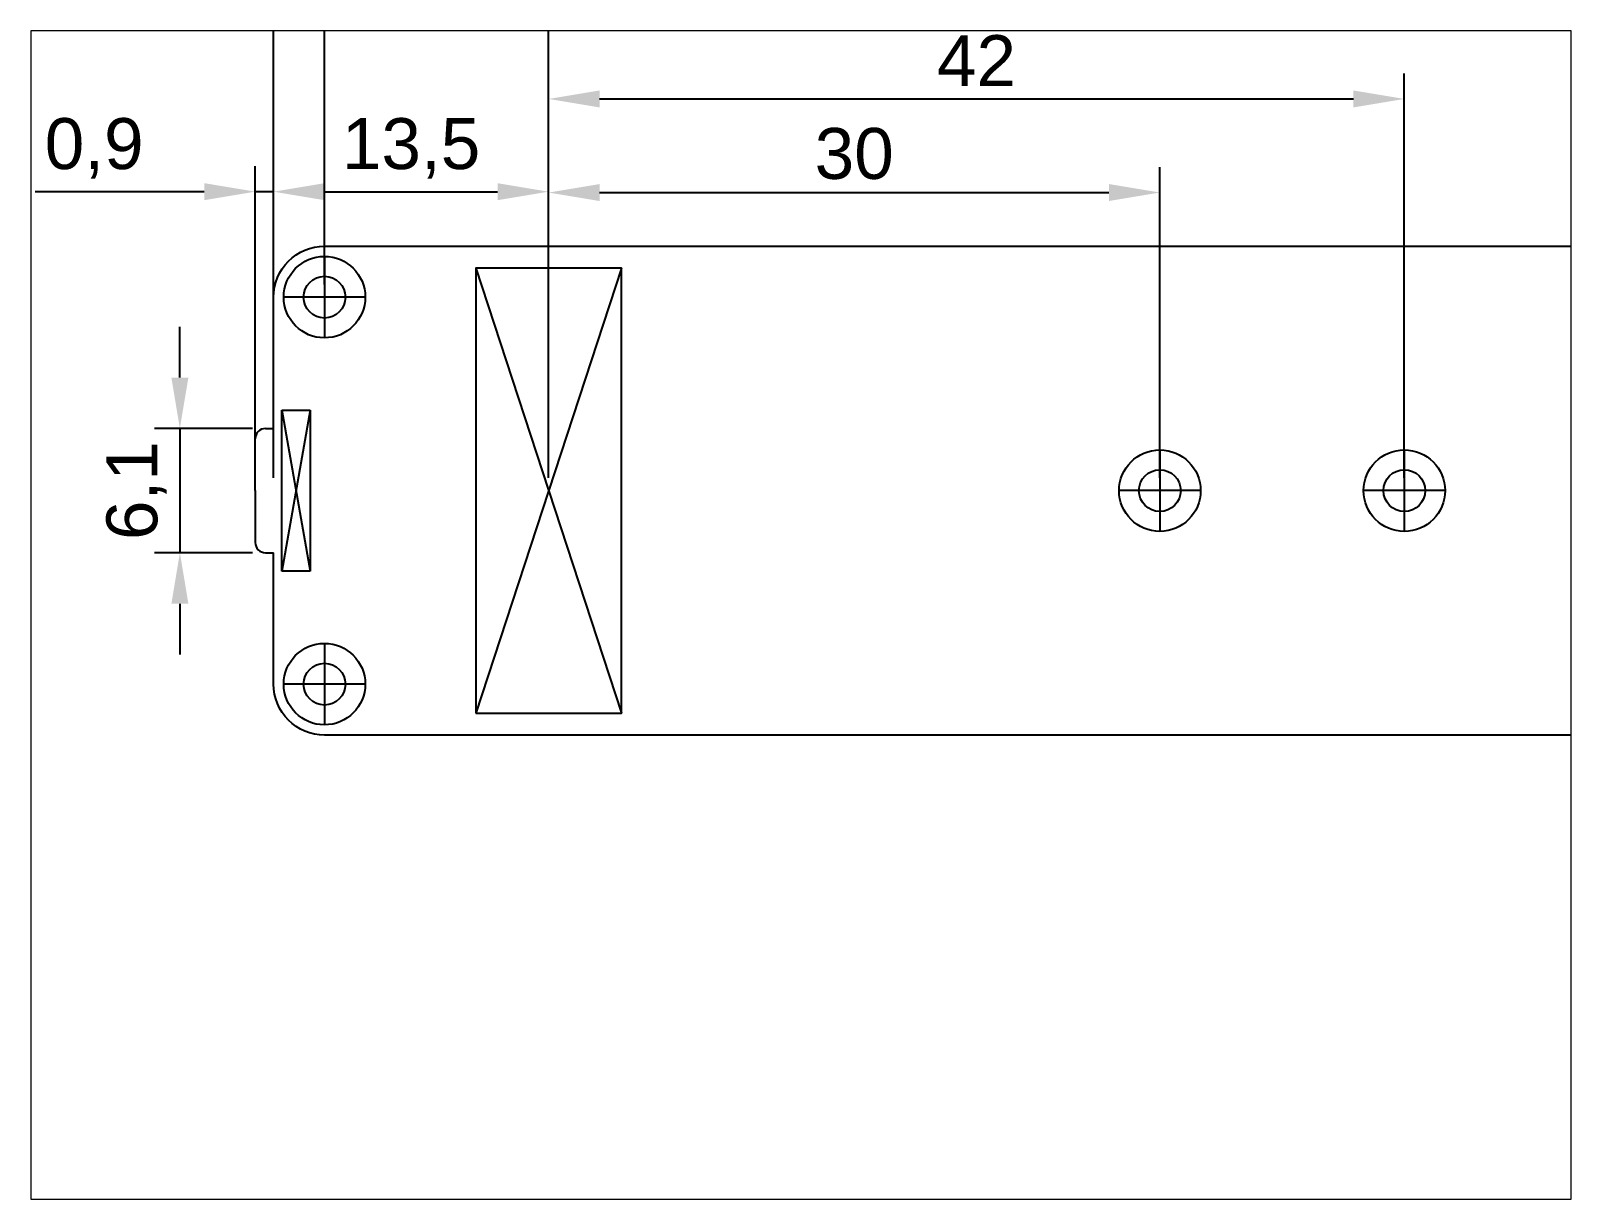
# Paper-space layout '布局2' of a CAD drawing. Header units: millimetres. Extents: x 26 to 231, y 20 to 176.
# The model-space entities are those that its viewports show. They can reach past a viewport. Long polylines and large blocks are cut down to what shows.
import ezdxf

# ---------------------------------------------------------------- set-up
doc = ezdxf.new("R2010")
doc.units = ezdxf.units.MM
doc.styles.get("Standard").update_dxf_attribs({"font": 'arial.ttf'})
doc.dimstyles.new('ISO-25', dxfattribs={"dimtxt": 2.5, "dimasz": 2.5, "dimexe": 1.25, "dimexo": 0.625, "dimtad": 1, "dimtxsty": 'Standard', "dimcen": 2.5, "dimadec": 0, "dimazin": 0, "dimtfac": 1, "dimtmove": 0, "dimatfit": 3, "dimfxl": 1, "dimarcsym": 0})

# ---------------------------------------------------------------- blocks, each defined once
blk = doc.blocks.new('*D1')
at = {"color": 0, "lineweight": -2, "transparency": 16777216}
for p, q in [((29.384, 26.204), (29.384, 41.464)), ((59.384, 26.204), (59.384, 41.464)), ((31.884, 40.214), (56.884, 40.214))]:
    blk.add_line(p, q, dxfattribs=at)
at = {"color": 0, "transparency": 16777216}
for points in [[(31.884, 40.631), (31.884, 39.798), (29.384, 40.214)], [(56.884, 40.631), (56.884, 39.798), (59.384, 40.214)]]:
    blk.add_solid(points, dxfattribs=at)
at = {"layer": 'Defpoints', "color": 0, "transparency": 16777216}
for p in [(59.384, 40.214), (29.384, 25.579), (59.384, 25.579)]:
    blk.add_point(p, dxfattribs=at)
at = {"color": 0, "transparency": 16777216, "insert": (44.384, 42.117), "char_height": 2.5, "attachment_point": 5}
blk.add_mtext('30', dxfattribs=at)
blk = doc.blocks.new('*D2')
at = {"color": 0, "lineweight": -2, "transparency": 16777216}
for p, q in [((29.384, 26.204), (29.384, 46.059)), ((71.384, 26.204), (71.384, 46.059)), ((31.884, 44.809), (68.884, 44.809))]:
    blk.add_line(p, q, dxfattribs=at)
at = {"color": 0, "transparency": 16777216}
for points in [[(31.884, 45.226), (31.884, 44.393), (29.384, 44.809)], [(68.884, 45.226), (68.884, 44.393), (71.384, 44.809)]]:
    blk.add_solid(points, dxfattribs=at)
at = {"layer": 'Defpoints', "color": 0, "transparency": 16777216}
for p in [(71.384, 44.809), (29.384, 25.579), (71.384, 25.579)]:
    blk.add_point(p, dxfattribs=at)
at = {"color": 0, "transparency": 16777216, "insert": (50.384, 46.69), "char_height": 2.5, "attachment_point": 5}
blk.add_mtext('42', dxfattribs=at)
blk = doc.blocks.new('*D3')
at = {"color": 0, "lineweight": -2, "transparency": 16777216}
for p, q in [((29.384, 26.204), (29.384, 50.45)), ((109.384, 26.204), (109.384, 50.45)), ((31.884, 49.2), (106.884, 49.2))]:
    blk.add_line(p, q, dxfattribs=at)
at = {"color": 0, "transparency": 16777216}
for points in [[(31.884, 49.617), (31.884, 48.784), (29.384, 49.2)], [(106.884, 49.617), (106.884, 48.784), (109.384, 49.2)]]:
    blk.add_solid(points, dxfattribs=at)
at = {"layer": 'Defpoints', "color": 0, "transparency": 16777216}
for p in [(109.384, 49.2), (29.384, 25.579), (109.384, 25.579)]:
    blk.add_point(p, dxfattribs=at)
at = {"color": 0, "transparency": 16777216, "insert": (69.384, 51.102), "char_height": 2.5, "attachment_point": 5}
blk.add_mtext('80', dxfattribs=at)
blk = doc.blocks.new('*D5')
at = {"color": 0, "lineweight": -2, "transparency": 16777216}
for p, q in [((14.984, 26.204), (14.984, 41.507)), ((15.884, 26.204), (15.884, 41.507)), ((12.484, 40.257), (4.177, 40.257)), ((15.884, 40.257), (14.984, 40.257)), ((18.384, 40.257), (20.884, 40.257))]:
    blk.add_line(p, q, dxfattribs=at)
at = {"color": 0, "transparency": 16777216}
for points in [[(12.484, 40.674), (12.484, 39.84), (14.984, 40.257)], [(18.384, 40.674), (18.384, 39.84), (15.884, 40.257)]]:
    blk.add_solid(points, dxfattribs=at)
at = {"layer": 'Defpoints', "color": 0, "transparency": 16777216}
for p in [(14.984, 40.257), (14.984, 25.579), (15.884, 25.579)]:
    blk.add_point(p, dxfattribs=at)
at = {"color": 0, "transparency": 16777216, "insert": (7.081, 42.384), "char_height": 2.5, "attachment_point": 5}
blk.add_mtext('0,9', dxfattribs=at)
blk = doc.blocks.new('*D6')
at = {"color": 0, "lineweight": -2, "transparency": 16777216}
for p, q in [((11.287, 31.129), (11.287, 33.629)), ((14.859, 28.629), (10.037, 28.629)), ((11.287, 28.629), (11.287, 22.529)), ((14.859, 22.529), (10.037, 22.529)), ((11.287, 20.029), (11.287, 17.529))]:
    blk.add_line(p, q, dxfattribs=at)
at = {"color": 0, "transparency": 16777216}
for points in [[(10.87, 31.129), (11.704, 31.129), (11.287, 28.629)], [(10.87, 20.029), (11.704, 20.029), (11.287, 22.529)]]:
    blk.add_solid(points, dxfattribs=at)
at = {"layer": 'Defpoints', "color": 0, "transparency": 16777216}
for p in [(15.484, 28.629), (11.287, 22.529), (15.484, 22.529)]:
    blk.add_point(p, dxfattribs=at)
at = {"color": 0, "transparency": 16777216, "insert": (9.16, 25.579), "char_height": 2.5, "attachment_point": 5, "rotation": 90}
blk.add_mtext('6,1', dxfattribs=at)
blk = doc.blocks.new('*D10')
at = {"color": 0, "lineweight": -2, "transparency": 16777216}
for p, q in [((15.884, 35.704), (15.884, 64.995)), ((114.984, 35.704), (114.984, 64.995)), ((18.384, 63.745), (112.484, 63.745))]:
    blk.add_line(p, q, dxfattribs=at)
at = {"color": 0, "transparency": 16777216}
for points in [[(18.384, 64.162), (18.384, 63.329), (15.884, 63.745)], [(112.484, 64.162), (112.484, 63.329), (114.984, 63.745)]]:
    blk.add_solid(points, dxfattribs=at)
at = {"layer": 'Defpoints', "color": 0, "transparency": 16777216}
for p in [(114.984, 63.745), (15.884, 35.079), (114.984, 35.079)]:
    blk.add_point(p, dxfattribs=at)
at = {"color": 0, "transparency": 16777216, "insert": (65.434, 65.873), "char_height": 2.5, "attachment_point": 5}
blk.add_mtext('99,1', dxfattribs=at)
blk = doc.blocks.new('*D13')
at = {"color": 0, "lineweight": -2, "transparency": 16777216}
for p, q in [((18.384, 35.704), (18.384, 57.949)), ((112.484, 35.704), (112.484, 57.949)), ((20.884, 56.699), (109.984, 56.699))]:
    blk.add_line(p, q, dxfattribs=at)
at = {"color": 0, "transparency": 16777216}
for points in [[(20.884, 57.116), (20.884, 56.282), (18.384, 56.699)], [(109.984, 57.116), (109.984, 56.282), (112.484, 56.699)]]:
    blk.add_solid(points, dxfattribs=at)
at = {"layer": 'Defpoints', "color": 0, "transparency": 16777216}
for p in [(112.484, 56.699), (18.384, 35.079), (112.484, 35.079)]:
    blk.add_point(p, dxfattribs=at)
at = {"color": 0, "transparency": 16777216, "insert": (65.434, 58.826), "char_height": 2.5, "attachment_point": 5}
blk.add_mtext('94,1', dxfattribs=at)
blk = doc.blocks.new('*D15')
at = {"color": 0, "lineweight": -2, "transparency": 16777216}
for p, q in [((15.884, 26.204), (15.884, 41.506)), ((29.384, 26.204), (29.384, 41.506)), ((18.384, 40.256), (26.884, 40.256))]:
    blk.add_line(p, q, dxfattribs=at)
at = {"color": 0, "transparency": 16777216}
for points in [[(18.384, 40.673), (18.384, 39.84), (15.884, 40.256)], [(26.884, 40.673), (26.884, 39.84), (29.384, 40.256)]]:
    blk.add_solid(points, dxfattribs=at)
at = {"layer": 'Defpoints', "color": 0, "transparency": 16777216}
for p in [(29.384, 40.256), (15.884, 25.579), (29.384, 25.579)]:
    blk.add_point(p, dxfattribs=at)
at = {"color": 0, "transparency": 16777216, "insert": (22.634, 42.384), "char_height": 2.5, "attachment_point": 5}
blk.add_mtext('13,5', dxfattribs=at)

msp = doc.modelspace()

# ---------------------------------------------------------------- linework, layer by layer
for p, q in [((18.384, 37.079), (18.384, 33.079)), ((25.809, 36.504), (32.959, 14.654)), ((32.959, 36.504), (25.809, 14.654)), ((20.384, 35.079), (16.384, 35.079)), ((16.284, 25.579), (16.284, 29.529)), ((16.284, 29.529), (17.684, 29.529)), ((16.284, 29.529), (17.684, 21.629)), ((17.684, 29.529), (16.284, 21.629)), ((17.684, 29.529), (17.684, 21.629)), ((14.984, 25.579), (14.984, 28.129)), ((15.484, 28.629), (15.884, 28.629)), ((59.384, 27.579), (59.384, 23.579)), ((71.384, 27.579), (71.384, 23.579)), ((14.984, 25.579), (14.984, 23.029)), ((16.284, 21.629), (16.284, 25.579)), ((61.384, 25.579), (57.384, 25.579)), ((73.384, 25.579), (69.384, 25.579)), ((15.484, 22.529), (15.884, 22.529)), ((17.684, 21.629), (16.284, 21.629)), ((18.384, 18.079), (18.384, 14.079)), ((20.384, 16.079), (16.384, 16.079))]:
    msp.add_line(p, q)
msp.add_lwpolyline([(15.884, 28.629), (15.884, 35.079, -0.414214), (18.384, 37.579), (112.484, 37.579, -0.414214), (114.984, 35.079), (114.984, 16.079, -0.414214), (112.484, 13.579), (18.384, 13.579, -0.414214), (15.884, 16.079), (15.884, 22.529)], format="xyb")
msp.add_lwpolyline([(25.809, 14.654), (32.959, 14.654), (32.959, 36.504), (25.809, 36.504)], close=True)
for centre, radius in [((18.384, 35.079), 2), ((18.384, 35.079), 1.025), ((59.384, 25.579), 2), ((71.384, 25.579), 2), ((59.384, 25.579), 1.025), ((71.384, 25.579), 1.025), ((18.384, 16.079), 2), ((18.384, 16.079), 1.025)]:
    msp.add_circle(centre, radius)
for centre, start, end in [((15.484, 28.129), 90, 180), ((15.484, 23.029), 180, 270)]:
    msp.add_arc(centre, 0.5, start, end)

# ---------------------------------------------------------------- dimensions: what is measured, and where the dimension line sits
dim = msp.add_linear_dim(base=(114.984, 63.745), p1=(15.884, 35.079), p2=(114.984, 35.079), dimstyle='ISO-25')
dim.commit()
dim.dimension.update_dxf_attribs({"geometry": '*D10', "text_midpoint": (65.434, 63.745), "dimtype": 160})
for base, p1, p2, picture, middle in [((112.484, 56.699), (18.384, 35.079), (112.484, 35.079), '*D13', (65.434, 58.826)), ((109.384, 49.2), (29.384, 25.579), (109.384, 25.579), '*D3', (69.384, 51.102)), ((71.384, 44.809), (29.384, 25.579), (71.384, 25.579), '*D2', (50.384, 46.69)), ((14.984, 40.257), (15.884, 25.579), (14.984, 25.579), '*D5', (7.081, 42.384)), ((29.384, 40.256), (15.884, 25.579), (29.384, 25.579), '*D15', (22.634, 42.384)), ((59.384, 40.214), (29.384, 25.579), (59.384, 25.579), '*D1', (44.384, 42.117))]:
    dim = msp.add_linear_dim(base=base, p1=p1, p2=p2, dimstyle='ISO-25')
    dim.commit()
    dim.dimension.update_dxf_attribs({"geometry": picture, "text_midpoint": middle})
dim = msp.add_linear_dim(base=(11.287, 22.529), p1=(15.484, 28.629), p2=(15.484, 22.529), angle=90, dimstyle='ISO-25')
dim.commit()
dim.dimension.update_dxf_attribs({"geometry": '*D6', "text_midpoint": (9.16, 25.579)})

psp = doc.layouts.new('布局2')

# ---------------------------------------------------------------- viewports
at = {"layer": '0'}
psp.add_viewport(center=(128.5, 97.5), size=(205.6, 156), view_center_point=(41.772, 19.473), view_height=57.36431, dxfattribs=at)

doc.saveas('drawing.dxf')
